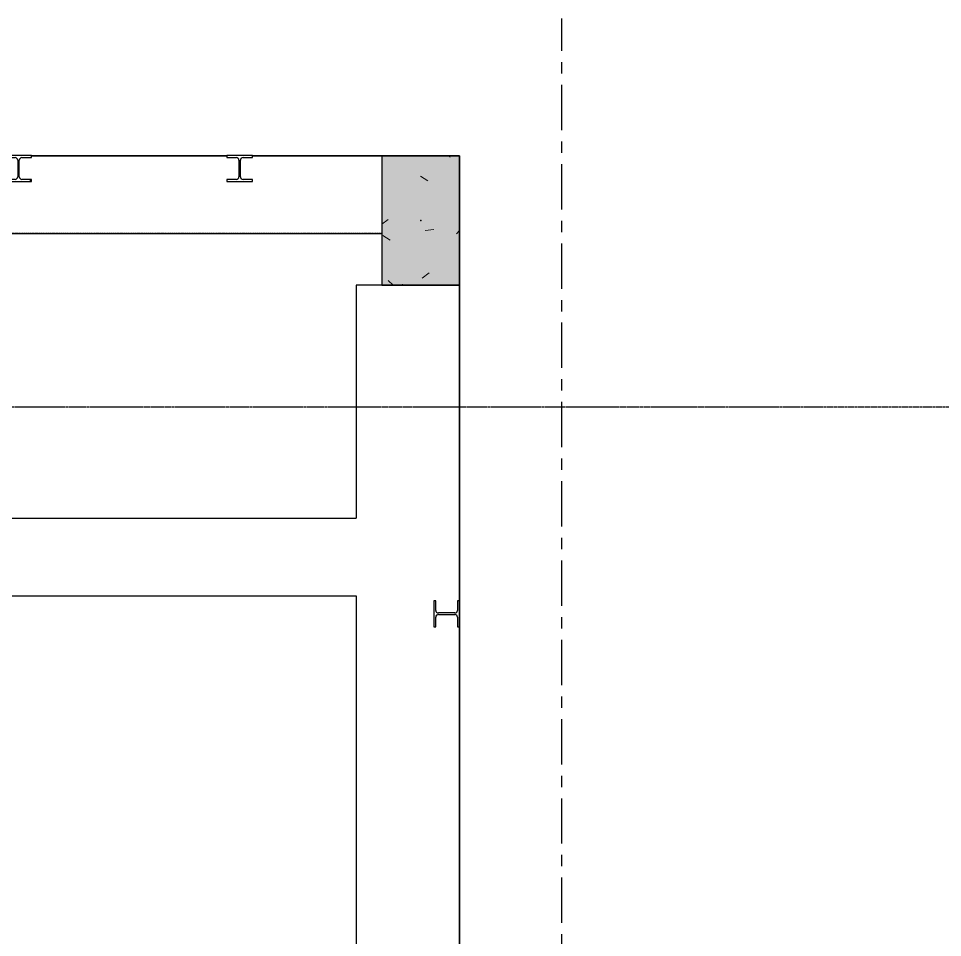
# Model space of a CAD drawing. Header units: millimetres. Extents: x -4391136 to -1798569, y -886572 to -291056.
# Drawn here: x -2731643 to -2728071, y -498699 to -495149 of the extents above; entities that cross this region are included whole.
import ezdxf
from ezdxf.enums import TextEntityAlignment as Align

# ---------------------------------------------------------------- set-up
doc = ezdxf.new("R2010")
doc.units = ezdxf.units.MM
for name, pattern in [('CENTER', [50.8, 31.75, -6.35, 6.35, -6.35]), ('TA_GL_000.70000', [1.925, 0.7, -0.175, 0.175, -0.175, 0.7]), ('Xref-C-1-PP17-AR-2214-01-B$0$DPA_Grid _ Level 100', [10, 5.5, -1.6, 1.3, -1.6]), ('Xref-C-1-PP17-AR-2214-01-B$0$Hidden', [7.1438, 4.7625, -2.3813])]:
    doc.linetypes.add(name, pattern=pattern)
doc.layers.add('000 - 0_HIDE_OBJ_FRAMING_DEF_DIMS', color=7, linetype='Continuous', plot=False)
for name, color, linetype in [('000 - 0_SYM_DWG_GRID-BUBBLE_MAIN_COLOR_1', 7, 'Continuous'), ('000 - 0_SYM_DWG_GRIDLINE_MAIN_COLOR_251', 7, 'Continuous'), ('000 - CONCRETE_COL_HATCH_', 7, 'Continuous'), ('000 - EXISTING_COLUMN_CUT_COLOR_5', 7, 'Continuous'), ('000 - EXISTING_CONCRETE_CUT_COLOR_5', 7, 'Continuous'), ('000 - GRID', 7, 'CENTER'), ('_PP-Dim', 7, 'Continuous'), ('Xref-C-1-PP17-AR-2214-01-B$0$A-COLS', 7, 'Continuous'), ('Xref-C-1-PP17-AR-2214-01-B$0$A-COLS-E', 7, 'Continuous'), ('Xref-C-1-PP17-AR-2214-01-B$0$A-DETL-MBND', 7, 'Xref-C-1-PP17-AR-2214-01-B$0$Hidden'), ('Xref-C-1-PP17-AR-2214-01-B$0$S-BEAM', 7, 'Continuous'), ('Xref-C-1-PP17-AR-2214-01-B$0$S-COLS', 7, 'Continuous'), ('Xref-C-1-PP17-AR-2214-01-B$0$S-COLS-E', 7, 'Continuous'), ('Xref-C-1-PP17-AR-2214-01-B$0$WALL-E', 7, 'Continuous')]:
    doc.layers.add(name, color=color, linetype=linetype)
doc.styles.add('Arial', font='arial.ttf', dxfattribs={"height": 1500})
doc.styles.add('TA', font='', dxfattribs={"height": 4.5})
doc.styles.get('TA').set_extended_font_data('Cordia New')

# ---------------------------------------------------------------- blocks, each defined once
blk = doc.blocks.new('*U1273')
at = {"layer": '000 - 0_SYM_DWG_GRIDLINE_MAIN_COLOR_251', "color": 7, "linetype": 'ByBlock', "ltscale": 5}
blk.add_line((20, 0), (-232, 0), dxfattribs=at)
at = {"layer": '000 - 0_SYM_DWG_GRIDLINE_MAIN_COLOR_251', "color": 7}
blk.add_point((-212, 0), dxfattribs=at)
at = {"color": 7, "style": 'TA', "flags": 1}
blk.add_attdef('LOCATION', (6, -6), '', height=4.5, rotation=270, dxfattribs=at)
at = {"layer": '000 - 0_SYM_DWG_GRID-BUBBLE_MAIN_COLOR_1', "color": 7, "style": 'Arial'}
blk.add_attdef('GRID-HEAD', text='', height=4, rotation=270, dxfattribs=at).set_placement((63.75, 0), align=Align.MIDDLE_CENTER)
blk = doc.blocks.new('*U1279')
at = {"layer": '000 - 0_SYM_DWG_GRIDLINE_MAIN_COLOR_251', "color": 7, "linetype": 'ByBlock', "ltscale": 5}
blk.add_line((30, 0), (-560.5, 0), dxfattribs=at)
at = {"layer": '000 - 0_SYM_DWG_GRIDLINE_MAIN_COLOR_251', "color": 7}
blk.add_point((-530.5, 0), dxfattribs=at)
at = {"color": 7, "style": 'TA', "flags": 1}
blk.add_attdef('LOCATION', (6, -6), '', height=4.5, rotation=270, dxfattribs=at)
at = {"layer": '000 - 0_SYM_DWG_GRID-BUBBLE_MAIN_COLOR_1', "color": 7, "style": 'Arial'}
blk.add_attdef('GRID-HEAD', text='', height=4, rotation=180, dxfattribs=at).set_placement((73.75, 0), align=Align.MIDDLE_CENTER)
blk = doc.blocks.new('W-1-PP17-ENT2_REV00_20260526-152343_LOPF_MAIN_DIMS')
at = {"layer": '000 - GRID', "color": 7, "linetype": 'TA_GL_000.70000'}
for name, p, xscale, yscale, zscale, rotation in [('*U1273', (0, 0), 50.00000000000038, 50.00000000000038, 50.00000000000038, 90), ('*U1279', (-26525, -10600), 50.00000000000036, 50.00000000000036, 50.00000000000036, 180)]:
    blk.add_blockref(name, p, dxfattribs=dict(at, xscale=xscale, yscale=yscale, zscale=zscale, rotation=rotation))
blk = doc.blocks.new('Xref-C-1-PP17-AR-2214-01-B$0$H-Wide Flange-Column - H100x100x17_2-V95-ENTRANCE 2 - LOWER ROOF FLOOR PLAN01-flat-1')
at = {"layer": 'Xref-C-1-PP17-AR-2214-01-B$0$S-COLS', "color": 7}
for p, q in [((-42, 50), (-50, 50)), ((-50, 50), (-50, -50)), ((-42, 13), (-42, 50)), ((50, 50), (42, 50)), ((42, 50), (42, 13)), ((50, -50), (50, 50)), ((32, 3), (-32, 3)), ((-42, -50), (-42, -13)), ((-32, -3), (32, -3)), ((42, -13), (42, -50)), ((-50, -50), (-42, -50)), ((42, -50), (50, -50))]:
    blk.add_line(p, q, dxfattribs=at)
for centre, start, end in [((-32, 13), 180, 270), ((32, 13), 270, 0), ((-32, -13), 90, 180), ((32, -13), 0, 90)]:
    blk.add_arc(centre, 10, start, end, dxfattribs=at)
blk = doc.blocks.new('Xref-C-1-PP17-AR-2214-01-B$0$H-Wide Flange-Column - H100x100x17_2-V87-ENTRANCE 2 - LOWER ROOF FLOOR PLAN01-flat-1')
at = {"layer": 'Xref-C-1-PP17-AR-2214-01-B$0$S-COLS', "color": 7}
for p, q in [((50, 50), (-50, 50)), ((-50, 50), (-50, 42)), ((-50, 42), (-13, 42)), ((13, 42), (50, 42)), ((50, 42), (50, 50)), ((-3, 32), (-3, -32)), ((3, -32), (3, 32)), ((-13, -42), (-50, -42)), ((-50, -42), (-50, -50)), ((-50, -50), (50, -50)), ((50, -42), (13, -42)), ((50, -50), (50, -42))]:
    blk.add_line(p, q, dxfattribs=at)
for centre, start, end in [((-13, 32), 0, 90), ((13, 32), 90, 180), ((-13, -32), 270, 0), ((13, -32), 180, 270)]:
    blk.add_arc(centre, 10, start, end, dxfattribs=at)
blk = doc.blocks.new('Xref-C-1-PP17-AR-2214-01-B$0$H-Wide Flange-Column - H100x100x17_2-V86-ENTRANCE 2 - LOWER ROOF FLOOR PLAN01-flat-1')
at = {"layer": 'Xref-C-1-PP17-AR-2214-01-B$0$S-COLS-E', "lineweight": 9}
h = blk.add_hatch(dxfattribs=at)
h.set_pattern_fill('ACET-2D-FP_45', angle=180, style=0, pattern_type=2)
h.set_pattern_definition([(45, (2731642.74, 495728.44), (-251.44717, 251.44717), []), (45, (2731642.74, 496109.44), (-251.44717, 251.44717), [])])
h.paths.add_polyline_path([(-50, -50), (-0.1, -50), (50, -50), (50, -42), (13, -42), (5.9, -39.1), (3, -32), (3, 32), (5.9, 39.1), (13, 42), (50, 42), (50, 50), (-50, 50), (-50, 42), (-13, 42), (-5.9, 39.1), (-3, 32), (-3, -32), (-5.9, -39.1), (-13, -42), (-50, -42)])
at = {"layer": 'Xref-C-1-PP17-AR-2214-01-B$0$S-COLS', "color": 7}
for p, q in [((50, 50), (-50, 50)), ((-50, 50), (-50, 42)), ((-50, 42), (-13, 42)), ((13, 42), (50, 42)), ((50, 42), (50, 50)), ((-3, 32), (-3, -32)), ((3, -32), (3, 32)), ((-13, -42), (-50, -42)), ((-50, -42), (-50, -50)), ((-50, -50), (50, -50)), ((50, -42), (13, -42)), ((50, -50), (50, -42))]:
    blk.add_line(p, q, dxfattribs=at)
for centre, start, end in [((-13, 32), 0, 90), ((13, 32), 90, 180), ((-13, -32), 270, 0), ((13, -32), 180, 270)]:
    blk.add_arc(centre, 10, start, end, dxfattribs=at)
blk = doc.blocks.new('Xref-C-1-PP17-AR-2214-01-B$0$DPA-AR_Rectangular - 300x500-V1-ENTRANCE 2 - LOWER ROOF FLOOR PLAN01-flat-1')
at = {"layer": 'Xref-C-1-PP17-AR-2214-01-B$0$A-COLS-E', "lineweight": 9}
h = blk.add_hatch(dxfattribs=at)
h.set_pattern_fill('ACET-2D-FP_5', style=0, pattern_type=2)
h.set_pattern_definition([(50, (2730087.75, 495928.95), (-459.03375, 385.17505), [76.2, -838.2]), (355, (2730087.75, 495928.95), (65.28253, 746.1827), [60.96, -670.56]), (100.451, (2730148.5, 495923.6), (-693.383, -127.89768), [64.76, -712.36]), (46.184, (2730087.75, 496132.15), (-648.5725, 622.30642), [114.3, -1257.3]), (96.636, (2730178.1, 496118.1), (-1050.5343, -122.21992), [97.14, -1068.54]), (351.184, (2730087.7, 496132.1), (172.19714, 1110.27497), [91.44, -1005.84]), (21, (2730189.35, 496081.35), (-214.74339, 559.42566), [76.2, -838.2]), (326, (2730189.35, 496081.35), (418.85394, 620.9765), [60.96, -670.56]), (71.451, (2730239.9, 496047.26), (-668.45247, 224.29692), [64.76, -712.36]), (37.5, (2730087.75, 495928.95), (-158.769242, 206.912105), [33.528, -628.904, 33.528, -1320.292]), (37.5, (2730087.75, 495928.95), (-158.769242, 206.912105), [-695.96, -647.192, 33.528, -639.572]), (7.5, (2730087.75, 495928.95), (-47.303606, 359.30656), [33.528, -354.584, 33.528, -870.204]), (7.5, (2730087.75, 495928.95), (-47.303606, 359.30656), [-421.64, -613.664, 33.528, -223.012]), (327.5, (2729861.18, 495928.95), (146.191164, 229.474162), [33.528, -220.472, 33.528, -1810.512]), (327.5, (2729861.18, 495928.95), (146.191164, 229.474162), [-287.528, -758.952, 33.528, -1018.032]), (317.5, (2729759.6, 495928.95), (321.09789, 350.41686), [33.528, -296.672, 33.528, -1239.52]), (317.5, (2729759.6, 495928.95), (321.09789, 350.41686), [-363.728, -492.76, 33.528, -713.232])])
h.paths.add_polyline_path([(10.2, -250), (150, -250), (150, 250), (-150, 250), (-150, -250)])
at = {"layer": 'Xref-C-1-PP17-AR-2214-01-B$0$A-COLS', "color": 7}
for p, q in [((150, 250), (-150, 250)), ((-150, 250), (-150, -250)), ((150, -250), (150, 250)), ((-150, -250), (150, -250))]:
    blk.add_line(p, q, dxfattribs=at)
blk = doc.blocks.new('*U2737')
at = {"layer": '000 - CONCRETE_COL_HATCH_'}
h = blk.add_hatch(dxfattribs=at)
h.set_pattern_fill('AR-CONC', scale=0.5)
h.set_pattern_definition([(50, (0, -6e-15), (3.5863, -0.31376), [0.375, -4.125]), (355, (0, -6e-15), (-0.693757, 3.76096), [0.3, -3.3]), (100.4514, (0.299, -0.026), (2.892544, 3.4472), [0.3187, -3.50571]), (46.1842, (0, 1), (5.33621, -0.827596), [0.5625, -6.1875]), (96.6356, (0.4447, 0.931), (4.67331, 4.87059), [0.47805, -5.25857]), (351.1842, (0, 1), (4.67331, 4.87059), [0.45, -4.95]), (21, (0.5, 0.75), (2.984535, -2.013094), [0.375, -4.125]), (326, (0.5, 0.75), (1.216577, 3.62575), [0.3, -3.3]), (71.4514, (0.7487, 0.5822), (4.20111, 1.612656), [0.3187, -3.50571]), (37.5, (0, -6e-15), (0.060799, 1.664469), [0, -3.26, 0, -3.35, 0, -3.3125]), (7.5, (0, -6e-15), (1.315348, 1.972059), [0, -1.91, 0, -3.185, 0, -1.2625]), (327.5, (-1.115, -6e-15), (2.669112, -0.1127744), [0, -1.25, 0, -3.9, 0, -5.175]), (317.5, (-1.615, -6e-15), (2.91593, 0.500525), [0, -1.625, 0, -2.59, 0, -3.675])])
h.paths.add_polyline_path([(-250, -150), (250, -150), (250, 150), (-250, 150)])
at = {"color": 7}
blk.add_point((0, 0), dxfattribs=at)
at = {"layer": '000 - EXISTING_COLUMN_CUT_COLOR_5', "color": 7}
blk.add_lwpolyline([(-250, -150), (250, -150), (250, 150), (-250, 150)], close=True, dxfattribs=at)
blk = doc.blocks.new('W-1-PP17-ENT2_REV00_20260526-152612_EX_LOPF-1')
at = {"layer": '000 - 0_HIDE_OBJ_FRAMING_DEF_DIMS', "color": 7, "linetype": 'Xref-C-1-PP17-AR-2214-01-B$0$DPA_Grid _ Level 100'}
blk.add_line((0, 12054.7), (0, -34224.2), dxfattribs=at)
at = {"layer": 'Xref-C-1-PP17-AR-2214-01-B$0$A-DETL-MBND', "color": 7}
for p, q in [((670, -9905), (670, -7340)), ((970, -9305), (970, -8550)), ((970, -9405), (970, -10205)), ((670, -10205), (970, -10205))]:
    blk.add_line(p, q, dxfattribs=at)
at = {"layer": 'Xref-C-1-PP17-AR-2214-01-B$0$S-BEAM', "color": 7}
for p, q in [((-730, -7165), (-730, -9805)), ((-430, -7240), (-430, -9805)), ((670, -7240), (670, -9905)), ((970, -8550), (970, -9305)), ((970, -9955), (970, -9405)), ((-730, -9805), (-5300, -9805)), ((470, -9805), (-430, -9805)), ((470, -10205), (470, -9805)), ((-19235, -10205), (470, -10205))]:
    blk.add_line(p, q, dxfattribs=at)
at = {"layer": 'Xref-C-1-PP17-AR-2214-01-B$0$WALL-E', "color": 7}
for p, q in [((970, -9305), (970, -8550)), ((970, -9405), (970, -10205)), ((670, -9905), (470, -9905)), ((970, -10205), (-13435, -10205))]:
    blk.add_line(p, q, dxfattribs=at)
at = {"color": 7, "rotation": 270}
for name, p in [('Xref-C-1-PP17-AR-2214-01-B$0$H-Wide Flange-Column - H100x100x17_2-V86-ENTRANCE 2 - LOWER ROOF FLOOR PLAN01-flat-1', (920.5, -8500)), ('Xref-C-1-PP17-AR-2214-01-B$0$H-Wide Flange-Column - H100x100x17_2-V87-ENTRANCE 2 - LOWER ROOF FLOOR PLAN01-flat-1', (920.5, -9355)), ('Xref-C-1-PP17-AR-2214-01-B$0$DPA-AR_Rectangular - 300x500-V1-ENTRANCE 2 - LOWER ROOF FLOOR PLAN01-flat-1', (720, -10055)), ('Xref-C-1-PP17-AR-2214-01-B$0$H-Wide Flange-Column - H100x100x17_2-V95-ENTRANCE 2 - LOWER ROOF FLOOR PLAN01-flat-1', (-799.5, -10155))]:
    blk.add_blockref(name, p, dxfattribs=at)
at = {"layer": '000 - EXISTING_CONCRETE_CUT_COLOR_5', "color": 7}
blk.add_blockref('*U2737', (720, -10055), dxfattribs=at)

msp = doc.modelspace()

# ---------------------------------------------------------------- block references
at = {"layer": '_PP-Dim', "color": 7, "rotation": 90}
msp.add_blockref('W-1-PP17-ENT2_REV00_20260526-152343_LOPF_MAIN_DIMS', (-2740142.7, -496648.9), dxfattribs=at)

# ---------------------------------------------------------------- next in the draw order: block references
msp.add_blockref('W-1-PP17-ENT2_REV00_20260526-152612_EX_LOPF-1', (-2740142.7, -496648.9), dxfattribs=at)

doc.saveas('drawing.dxf')
